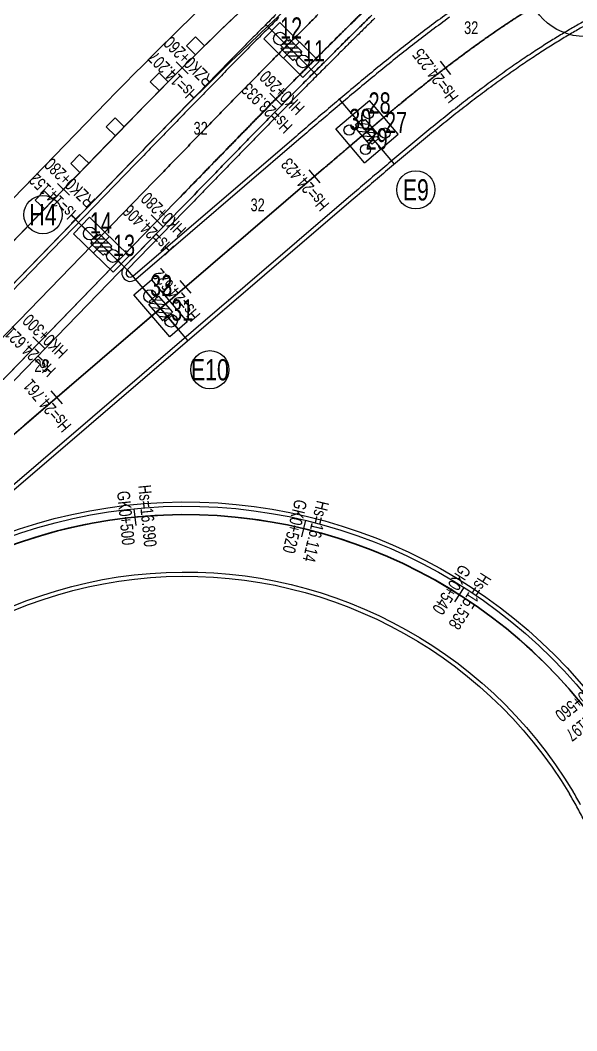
# Model space of a CAD drawing. Extents: x 0 to 558779, y 0 to 2762081.
# Drawn here: x 519785.6 to 519851.2, y 2757741.4 to 2757860.4 of the extents above; entities that cross this region are included whole.
import ezdxf
from ezdxf.enums import TextEntityAlignment as Align

# ---------------------------------------------------------------- set-up
doc = ezdxf.new("R2010")
doc.units = 0
doc.header["$LTSCALE"] = 20
doc.linetypes.add('CENTER', pattern=[2, 1.25, -0.25, 0.25, -0.25])
for name, color, linetype in [('B-标线', 8, 'Continuous'), ('DL-中心线', 10, 'Continuous'), ('DL-人行道边线', 1, 'Continuous'), ('DL-树池', 110, 'Continuous'), ('DL-非机动车道边线', 6, 'Continuous'), ('L-洛秀互通匝道边线', 140, 'Continuous'), ('L-脊线', 222, 'Continuous'), ('L-辅路绿化带', 3, 'Continuous'), ('QL-分孔线', 4, 'Continuous'), ('QL-墩号', 6, 'Continuous'), ('QL-桥墩', 191, 'Continuous'), ('QL-桥跨数值', 6, 'Continuous'), ('XW_E', 7, 'Continuous'), ('XW_G', 7, 'Continuous'), ('XW_H', 7, 'Continuous'), ('XW_RZ-海江左慢行', 7, 'Continuous'), ('XW_辅助2', 7, 'Continuous'), ('桩号-G', 7, 'Continuous'), ('桩号-H', 7, 'Continuous'), ('桩号-RZ-海江左慢行', 7, 'Continuous'), ('设计高-E', 7, 'Continuous'), ('设计高-G', 7, 'Continuous'), ('设计高-H', 7, 'Continuous'), ('设计高-RZ-海江左慢行', 7, 'Continuous'), ('设计高-地面高-E', 7, 'Continuous'), ('设计高-地面高-G', 7, 'Continuous'), ('设计高-地面高-H', 7, 'Continuous'), ('设计高-地面高-RZ-海江左慢行', 7, 'Continuous')]:
    doc.layers.add(name, color=color, linetype=linetype)
doc.layers.add('偏心', color=4, linetype='Continuous', plot=False)
doc.layers.add('坐标标注', color=6, linetype='Continuous', plot=False)
doc.styles.get("Standard").update_dxf_attribs({"font": 'fsdb_e.shx', "width": 0.7, "bigfont": 'hzdx.shx'})
pattern_1 = [(0, (0, 2e-10), (0, 6.985), [5.08, -1.905]), (90, (0, 2e-10), (-6.985, 4e-16), [5.08, -1.905])]
pattern_2 = [(0, (0, 0), (0, 6.985), [5.08, -1.905]), (90, (0, 0), (-6.985, 4e-16), [5.08, -1.905])]

# ---------------------------------------------------------------- blocks, each defined once
blk = doc.blocks.new('shuchi01')
at = {"layer": 'DL-树池', "color": 3}
blk.add_lwpolyline([(-0.75, 1.5), (0.75, 1.5), (0.75, 0), (-0.75, 0)], close=True, dxfattribs=at)
blk = doc.blocks.new('shuchi02')
at = {"layer": 'DL-树池', "color": 3}
blk.add_lwpolyline([(-0.75, 0), (0.75, 0), (0.75, -1.5), (-0.75, -1.5)], close=True, dxfattribs=at)
blk = doc.blocks.new('(10-1)10m花瓶墩单排桩2根1.5')
h = blk.add_hatch()
h.set_pattern_fill('ANGLE', color=256)
h.set_pattern_definition(pattern_1)
h.paths.add_polyline_path([(-1.5, -0.5), (-1.5, 0.5), (-1.25, 0.5), (-1.25, 0.75), (1.25, 0.75), (1.25, 0.5), (1.5, 0.5), (1.5, -0.5), (1.25, -0.5), (1.25, -0.75), (-1.25, -0.75), (-1.25, -0.5)])
h = blk.add_hatch()
h.set_pattern_fill('ANGLE', color=256)
h.set_pattern_definition(pattern_1)
h.paths.add_polyline_path([(-1.5, -0.5), (-1.5, 0.5), (-1.25, 0.5), (-1.25, 0.75), (1.25, 0.75), (1.25, 0.5), (1.5, 0.5), (1.5, -0.5), (1.25, -0.5), (1.25, -0.75), (-1.25, -0.75), (-1.25, -0.5)])
h = blk.add_hatch()
h.set_pattern_fill('ANSI31', color=3, scale=0.15)
h.paths.add_polyline_path([(-1.5, -0.5), (-1.5, 0.5), (-1.25, 0.5), (-1.25, 0.75), (1.25, 0.75), (1.25, 0.5), (1.5, 0.5), (1.5, -0.5), (1.25, -0.5), (1.25, -0.75), (-1.25, -0.75), (-1.25, -0.5)])
at = {"layer": 'QL-桥墩', "color": 1}
for p, q in [((-3.25, -1.35), (-3.25, 1.35)), ((-3.25, 1.35), (3.25, 1.35)), ((3.25, 1.35), (3.25, -1.35)), ((3.25, -1.35), (-3.25, -1.35))]:
    blk.add_line(p, q, dxfattribs=at)
at = {"layer": 'QL-桥墩', "color": 3, "linetype": 'CENTER'}
for p, q in [((0, -1.35), (0, 1.35)), ((3.25, 0), (-3.25, 0))]:
    blk.add_line(p, q, dxfattribs=at)
at = {"layer": 'QL-桥墩', "color": 1}
blk.add_lwpolyline([(-1.5, -0.5), (-1.5, 0.5), (-1.25, 0.5), (-1.25, 0.75), (1.25, 0.75), (1.25, 0.5), (1.5, 0.5), (1.5, -0.5), (1.25, -0.5), (1.25, -0.75), (-1.25, -0.75), (-1.25, -0.5)], close=True, dxfattribs=at)
at = {"layer": 'QL-桥墩', "color": 3}
for centre in [(-1.9, 0), (1.9, 0)]:
    blk.add_circle(centre, 0.75, dxfattribs=at)
blk = doc.blocks.new('(10-2)10m花瓶墩双排桩4根1.2')
h = blk.add_hatch()
h.set_pattern_fill('ANGLE', color=256)
h.set_pattern_definition(pattern_2)
h.paths.add_polyline_path([(-1.5, -0.5), (-1.5, 0.5), (-1.25, 0.5), (-1.25, 0.75), (1.25, 0.75), (1.25, 0.5), (1.5, 0.5), (1.5, -0.5), (1.25, -0.5), (1.25, -0.75), (-1.25, -0.75), (-1.25, -0.5)])
h = blk.add_hatch()
h.set_pattern_fill('ANGLE', color=256)
h.set_pattern_definition(pattern_2)
h.paths.add_polyline_path([(-1.5, -0.5), (-1.5, 0.5), (-1.25, 0.5), (-1.25, 0.75), (1.25, 0.75), (1.25, 0.5), (1.5, 0.5), (1.5, -0.5), (1.25, -0.5), (1.25, -0.75), (-1.25, -0.75), (-1.25, -0.5)])
h = blk.add_hatch()
h.set_pattern_fill('ANSI31', color=3, scale=0.15)
h.paths.add_polyline_path([(-1.5, -0.5), (-1.5, 0.5), (-1.25, 0.5), (-1.25, 0.75), (1.25, 0.75), (1.25, 0.5), (1.5, 0.5), (1.5, -0.5), (1.25, -0.5), (1.25, -0.75), (-1.25, -0.75), (-1.25, -0.5)])
at = {"layer": 'QL-桥墩', "color": 1}
for p, q in [((-2.6, 2.6), (2.6, 2.6)), ((-2.6, 2.6), (-2.6, -2.6)), ((2.6, 2.6), (2.6, -2.6)), ((-2.6, -2.6), (2.6, -2.6))]:
    blk.add_line(p, q, dxfattribs=at)
at = {"layer": 'QL-桥墩', "color": 3, "linetype": 'CENTER'}
for p, q in [((0, 2.6), (0, -2.6)), ((-2.6, 0), (2.6, 0))]:
    blk.add_line(p, q, dxfattribs=at)
at = {"layer": 'QL-桥墩', "color": 1, "ltscale": 0.1}
blk.add_lwpolyline([(-1.5, -0.5), (-1.5, 0.5), (-1.25, 0.5), (-1.25, 0.75), (1.25, 0.75), (1.25, 0.5), (1.5, 0.5), (1.5, -0.5), (1.25, -0.5), (1.25, -0.75), (-1.25, -0.75), (-1.25, -0.5)], close=True, dxfattribs=at)
at = {"layer": 'QL-桥墩', "color": 3, "ltscale": 0.1}
for centre in [(-1.5, 1.5), (1.5, 1.5), (-1.5, -1.5), (1.5, -1.5)]:
    blk.add_circle(centre, 0.6, dxfattribs=at)
blk = doc.blocks.new('(9-1)8.5m花瓶墩单排桩2根1.5')
h = blk.add_hatch()
h.set_pattern_fill('ANGLE', color=256)
h.set_pattern_definition(pattern_1)
h.paths.add_polyline_path([(-1.25, -0.5), (-1.25, 0.5), (-1, 0.5), (-1, 0.75), (1, 0.75), (1, 0.5), (1.25, 0.5), (1.25, -0.5), (1, -0.5), (1, -0.75), (-1, -0.75), (-1, -0.5)])
h = blk.add_hatch()
h.set_pattern_fill('ANGLE', color=256)
h.set_pattern_definition(pattern_1)
h.paths.add_polyline_path([(-1.25, -0.5), (-1.25, 0.5), (-1, 0.5), (-1, 0.75), (1, 0.75), (1, 0.5), (1.25, 0.5), (1.25, -0.5), (1, -0.5), (1, -0.75), (-1, -0.75), (-1, -0.5)])
h = blk.add_hatch()
h.set_pattern_fill('ANSI31', color=3, scale=0.15)
h.paths.add_polyline_path([(-1.25, -0.5), (-1.25, 0.5), (-1, 0.5), (-1, 0.75), (1, 0.75), (1, 0.5), (1.25, 0.5), (1.25, -0.5), (1, -0.5), (1, -0.75), (-1, -0.75), (-1, -0.5)])
at = {"layer": 'QL-桥墩', "color": 1}
for p, q in [((-3.25, -1.35), (-3.25, 1.35)), ((-3.25, 1.35), (3.25, 1.35)), ((3.25, 1.35), (3.25, -1.35)), ((3.25, -1.35), (-3.25, -1.35))]:
    blk.add_line(p, q, dxfattribs=at)
at = {"layer": 'QL-桥墩', "color": 3, "linetype": 'CENTER'}
for p, q in [((0, -1.35), (0, 1.35)), ((3.25, 0), (-3.25, 0))]:
    blk.add_line(p, q, dxfattribs=at)
at = {"layer": 'QL-桥墩', "color": 1, "ltscale": 0.1}
blk.add_lwpolyline([(-1.25, -0.5), (-1.25, 0.5), (-1, 0.5), (-1, 0.75), (1, 0.75), (1, 0.5), (1.25, 0.5), (1.25, -0.5), (1, -0.5), (1, -0.75), (-1, -0.75), (-1, -0.5)], close=True, dxfattribs=at)
at = {"layer": 'QL-桥墩', "color": 3}
for centre in [(-1.9, 0), (1.9, 0)]:
    blk.add_circle(centre, 0.75, dxfattribs=at)

msp = doc.modelspace()

# ---------------------------------------------------------------- linework, layer by layer
at = {"layer": 'B-标线', "lineweight": 35, "flags": 128}
for points in [[(519820.677, 2757861.024, 0.0005556), (519819.489, 2757859.843, 0.0005556), (519818.221, 2757858.578, 0.0005556), (519816.856, 2757857.208, 0.0005556), (519815.363, 2757855.705, 0.0005247), (519813.796, 2757854.119, 0.000463), (519812.232, 2757852.531, 0.0004012), (519810.672, 2757850.941, 0.0003395), (519809.115, 2757849.349, 0.0002778), (519807.56, 2757847.756, 0.000216), (519806.007, 2757846.162, 0.0001543), (519804.456, 2757844.567, 0.0000926), (519802.907, 2757842.972, 0.0000309), (519801.359, 2757841.378), (519776.862, 2757816.149, -0.0001929)], [(519825.321, 2757860.691, 0.0005556), (519824.259, 2757859.645, 0.0005556), (519823.141, 2757858.539, 0.0005556), (519821.959, 2757857.363, 0.0005556), (519820.697, 2757856.104, 0.0005556), (519819.337, 2757854.74, 0.0005556), (519817.85, 2757853.242, 0.0005247), (519816.288, 2757851.661, 0.000463), (519814.728, 2757850.078, 0.0004012), (519813.172, 2757848.492, 0.0003395), (519811.618, 2757846.903, 0.0002778), (519810.066, 2757845.313, 0.000216), (519808.516, 2757843.721, 0.0001543), (519806.966, 2757842.128, 0.0000926), (519805.418, 2757840.534, 0.0000309), (519803.87, 2757838.94), (519779.373, 2757813.711, -0.0001929)], [(519827.036, 2757860.972, 0.0005556), (519826.022, 2757859.978, 0.0005556), (519824.961, 2757858.933, 0.0005556), (519823.846, 2757857.829, 0.0005556), (519822.664, 2757856.655, 0.0005556), (519821.404, 2757855.397, 0.0005556), (519820.046, 2757854.034, 0.0005556), (519818.56, 2757852.538, 0.0005247), (519816.999, 2757850.959, 0.000463), (519815.442, 2757849.377, 0.0004012), (519813.886, 2757847.792, 0.0003395), (519812.333, 2757846.204, 0.0002778), (519810.782, 2757844.615, 0.000216), (519809.232, 2757843.023, 0.0001543), (519807.683, 2757841.431, 0.0000926), (519806.135, 2757839.837, 0.0000309), (519804.587, 2757838.243), (519780.091, 2757813.014, -0.0001929)], [(519760.111, 2757702.435, -1.0962453), (519856.517, 2757773.04, -0.0120033)]]:
    msp.add_lwpolyline(points, format="xyb", dxfattribs=at)
at = {"layer": 'DL-中心线', "linetype": 'CENTER', "lineweight": 35, "ltscale": 5, "flags": 128}
for points in [[(519972.856, 2758047.225), (519967.618, 2758032.372, -0.1331082), (519905.246, 2757941.929), (519834.024, 2757881.645, 0.024432), (519798.335, 2757848.312), (519745.375, 2757793.77, 0.1531871), (519723.827, 2757750.995, -0.0264889), (519719.296, 2757730.309), (519694.524, 2757640.305, -0.1563706), (519677.824, 2757614.75, 0.2358019), (519655.675, 2757565.927), (519656.284, 2757549.573, 0.1125263), (519662.027, 2757528.103, -0.1102366), (519681.372, 2757457.065, -0.1911274), (519652.574, 2757373.373, -0.0218671), (519613.482, 2757331.648, 0.0327793), (519560.053, 2757272.069, -0.037184), (519540.027, 2757250.129), (519529.545, 2757240.233, 0.0025362), (519524.323, 2757235.253)], [(519983.23, 2758043.567, -0.0000614), (519982.583, 2758041.733, -0.0001841), (519981.936, 2758039.9, -0.0003069), (519981.286, 2758038.067, -0.0004296), (519980.634, 2758036.235, -0.0005524), (519979.978, 2758034.405, -0.0006752), (519979.317, 2758032.576, -0.0007979), (519978.652, 2758030.749, -0.0009207), (519977.98, 2758028.924, -0.0010434), (519977.301, 2758027.102, -0.0011048), (519976.648, 2758025.374, -0.0011048), (519976.045, 2758023.8, -0.0011048), (519975.481, 2758022.346, -0.0011048), (519974.948, 2758020.988, -0.0011048), (519974.439, 2758019.71, -0.0011048), (519973.951, 2758018.5, -0.0011048), (519973.481, 2758017.348, -0.0011048), (519973.026, 2758016.247, -0.0011048), (519972.584, 2758015.192, -0.0011048), (519972.154, 2758014.177, -0.0011048), (519971.734, 2758013.198, -0.0011048), (519971.323, 2758012.252, -0.0011048), (519970.92, 2758011.336, -0.0005524), (519970.722, 2758010.889, -0.1065559), (519916.03, 2757936.021, -0.0005524), (519915.664, 2757935.696, -0.0011048), (519914.913, 2757935.034, -0.0011048), (519914.137, 2757934.355, -0.0011048), (519913.332, 2757933.657, -0.0011048), (519912.496, 2757932.939, -0.0011048), (519911.625, 2757932.197, -0.0011048), (519910.715, 2757931.429, -0.0011048), (519909.761, 2757930.63, -0.0011048), (519908.756, 2757929.798, -0.0011048), (519907.694, 2757928.925, -0.0011048), (519906.562, 2757928.003, -0.0011048), (519905.348, 2757927.024, -0.0011048), (519904.032, 2757925.971, -0.0011048), (519902.584, 2757924.824, -0.0010434), (519901.055, 2757923.623, -0.0009207), (519899.521, 2757922.428, -0.0007979), (519897.983, 2757921.238, -0.0006752), (519896.442, 2757920.053, -0.0005524), (519894.897, 2757918.872, -0.0004296), (519893.351, 2757917.693, -0.0003069), (519891.802, 2757916.517, -0.0001841), (519890.252, 2757915.343, -0.0000614), (519888.702, 2757914.169, 0.000027), (519887.152, 2757912.995, 0.000081), (519885.602, 2757911.821, 0.000135), (519884.053, 2757910.646, 0.000189), (519882.504, 2757909.47, 0.0002431), (519880.956, 2757908.293, 0.0002971), (519879.41, 2757907.115, 0.0003511), (519877.865, 2757905.934, 0.0004051), (519876.322, 2757904.751, 0.0004591), (519874.781, 2757903.565, 0.0004861), (519873.319, 2757902.436, 0.0004861), (519871.987, 2757901.403, 0.0004861), (519870.757, 2757900.445, 0.0004861), (519869.607, 2757899.546, 0.0004861), (519868.525, 2757898.697, 0.0004861), (519867.5, 2757897.889, 0.0004861), (519866.525, 2757897.117, 0.0004861), (519865.592, 2757896.376, 0.0004861), (519864.698, 2757895.663, 0.0004861), (519863.837, 2757894.973, 0.0004861), (519863.007, 2757894.306, 0.0004861), (519862.205, 2757893.658, 0.0004861), (519861.427, 2757893.028, 0.0002431), (519861.047, 2757892.719, 0.0192773), (519832.113, 2757867.261, 0.0002778), (519831.707, 2757866.875, 0.0005556), (519830.88, 2757866.086, 0.0005556), (519830.03, 2757865.27, 0.0005556), (519829.153, 2757864.425, 0.0005556), (519828.248, 2757863.549, 0.0005556), (519827.31, 2757862.637, 0.0005556), (519826.336, 2757861.686, 0.0005556), (519825.321, 2757860.691, 0.0005556), (519824.259, 2757859.645, 0.0005556), (519823.141, 2757858.539, 0.0005556), (519821.959, 2757857.363, 0.0005556), (519820.697, 2757856.104, 0.0005556), (519819.337, 2757854.74, 0.0005556), (519817.85, 2757853.242, 0.0005247), (519816.288, 2757851.661, 0.000463), (519814.728, 2757850.078, 0.0004012), (519813.172, 2757848.492, 0.0003395), (519811.618, 2757846.903, 0.0002778), (519810.066, 2757845.313, 0.000216), (519808.516, 2757843.721, 0.0001543), (519806.966, 2757842.128, 0.0000926), (519805.418, 2757840.534, 0.0000309), (519803.87, 2757838.94), (519779.374, 2757813.711, -0.0001929), (519773.954, 2757808.133, -0.0005787), (519768.526, 2757802.562, -0.0009645), (519763.08, 2757797.009, -0.0013503), (519757.609, 2757791.48, -0.0017361), (519752.104, 2757785.986, -0.0021219), (519746.557, 2757780.534, -0.0025077), (519740.96, 2757775.134, -0.0028935), (519735.304, 2757769.795, -0.0032793), (519729.583, 2757764.526, -0.0034722), (519724.082, 2757759.594, -0.0034722), (519719, 2757755.165, -0.0034722), (519714.239, 2757751.131, -0.0034722), (519709.735, 2757747.42, -0.0034722), (519705.44, 2757743.981, -0.0034722), (519701.321, 2757740.776, -0.0034722), (519697.352, 2757737.775, -0.0034722), (519693.513, 2757734.955, -0.0034722), (519689.786, 2757732.297, -0.0034722), (519686.161, 2757729.786, -0.0034722), (519682.625, 2757727.409, -0.0034722), (519679.17, 2757725.155, -0.0034722), (519675.787, 2757723.016, -0.0017361), (519674.122, 2757721.986, -0.1059643), (519563.438, 2757682.96, -0.0009921), (519562.328, 2757682.82, -0.0019841), (519560.058, 2757682.546, -0.0019841), (519557.715, 2757682.283, -0.0019841), (519555.294, 2757682.03, -0.0019841), (519552.785, 2757681.789, -0.0019841), (519550.18, 2757681.558, -0.0019841), (519547.466, 2757681.34, -0.0019841), (519544.63, 2757681.135, -0.0019841), (519541.654, 2757680.943, -0.0019841), (519538.515, 2757680.766, -0.0019841), (519535.184, 2757680.605, -0.0019841), (519531.621, 2757680.46, -0.0019841), (519527.771, 2757680.335, -0.0019841), (519523.551, 2757680.231, -0.0018739), (519519.107, 2757680.156, -0.0016534), (519514.663, 2757680.113, -0.001433), (519510.218, 2757680.096, -0.0012125), (519505.774, 2757680.104, -0.0009921), (519501.329, 2757680.131, -0.0007716), (519496.885, 2757680.173, -0.0005511), (519492.441, 2757680.227, -0.0003307), (519487.997, 2757680.29, -0.0001102), (519483.553, 2757680.356), (519395.692, 2757681.675)], [(519736.397, 2757361.61, 0.0061166), (519747.082, 2757374.993, 0.0586686), (519871.219, 2757580.064, 0.0262277), (519898.077, 2757648.36, -0.0209051), (519927.838, 2757726.466, -0.0001215), (519928.031, 2757726.916, -0.0002431), (519928.427, 2757727.834, -0.0002431), (519928.836, 2757728.781, -0.0002431), (519929.259, 2757729.759, -0.0002431), (519929.699, 2757730.77, -0.0002431), (519930.155, 2757731.819, -0.0002431), (519930.632, 2757732.91, -0.0002431), (519931.131, 2757734.05, -0.0002431), (519931.655, 2757735.245, -0.0002431), (519932.209, 2757736.504, -0.0002431), (519932.799, 2757737.839, -0.0002431), (519933.43, 2757739.265, -0.0002431), (519934.113, 2757740.806, -0.0002431), (519934.864, 2757742.493, -0.0002296), (519935.656, 2757744.269, -0.0002025), (519936.449, 2757746.044, -0.0001755), (519937.244, 2757747.819, -0.0001485), (519938.04, 2757749.593, -0.0001215), (519938.837, 2757751.367, -0.0000945), (519939.634, 2757753.14, -0.0000675), (519940.432, 2757754.913, -0.0000405), (519941.231, 2757756.686, -0.0000135), (519942.03, 2757758.459, 0.0001929), (519942.828, 2757760.232, 0.0005787), (519943.624, 2757762.006, 0.0009645), (519944.414, 2757763.783, 0.0013503), (519945.196, 2757765.563, 0.0017361), (519945.967, 2757767.348, 0.0021219), (519946.724, 2757769.139, 0.0025077), (519947.464, 2757770.937, 0.0028935), (519948.185, 2757772.743, 0.0032793), (519948.884, 2757774.557, 0.0034722), (519949.524, 2757776.29, 0.0034722), (519950.087, 2757777.879, 0.0034722), (519950.586, 2757779.356, 0.0034722), (519951.035, 2757780.745, 0.0034722), (519951.439, 2757782.06, 0.0034722), (519951.805, 2757783.312, 0.0034722), (519952.138, 2757784.511, 0.0034722), (519952.44, 2757785.663, 0.0034722), (519952.715, 2757786.773, 0.0034722), (519952.966, 2757787.847, 0.0034722), (519953.193, 2757788.888, 0.0034722), (519953.399, 2757789.898, 0.0034722), (519953.585, 2757790.881, 0.0017361), (519953.671, 2757791.363, 0.5897382), (519858.288, 2757868.254, 0.0022321), (519857.706, 2757868.014, 0.0044643), (519856.524, 2757867.507, 0.0044643), (519855.315, 2757866.963, 0.0044643), (519854.076, 2757866.379, 0.0044643), (519852.805, 2757865.751, 0.0044643), (519851.498, 2757865.076, 0.0044643), (519850.15, 2757864.349, 0.0044643), (519848.756, 2757863.566, 0.0044643), (519847.309, 2757862.717, 0.0044643), (519845.799, 2757861.796, 0.0044643), (519844.216, 2757860.79, 0.0044643), (519842.542, 2757859.685, 0.0044643), (519840.756, 2757858.458, 0.0044643), (519838.823, 2757857.079, 0.0042163), (519836.813, 2757855.593, 0.0037203), (519834.827, 2757854.074, 0.0032242), (519832.862, 2757852.528, 0.0027282), (519830.916, 2757850.959, 0.0022321), (519828.985, 2757849.371, 0.0017361), (519827.067, 2757847.767, 0.0012401), (519825.159, 2757846.152, 0.000744), (519823.257, 2757844.53, 0.000248), (519821.358, 2757842.903), (519718.448, 2757754.691)], [(520121.076, 2757664.906), (520041.62, 2757667.866, -0.0073175), (519980.136, 2757671.059, 0.0132329), (519906.289, 2757674.018), (519853.019, 2757674.741, -0.000643), (519847.464, 2757674.821, -0.001929), (519841.909, 2757674.93, -0.003215), (519836.356, 2757675.096, -0.0045011), (519830.806, 2757675.348, -0.0057871), (519825.263, 2757675.713, -0.0070732), (519819.731, 2757676.221, -0.0083592), (519814.217, 2757676.9, -0.0096454), (519808.731, 2757677.777, -0.0109315), (519803.287, 2757678.878, -0.0115746), (519798.167, 2757680.157, -0.0115746), (519793.555, 2757681.538, -0.0115746), (519789.349, 2757683.013, -0.0115746), (519785.484, 2757684.574, -0.0115746), (519781.912, 2757686.212, -0.0115746), (519778.6, 2757687.921, -0.0115746), (519775.52, 2757689.696, -0.0115746), (519772.654, 2757691.529, -0.0115746), (519769.984, 2757693.416, -0.0115746), (519767.499, 2757695.351, -0.0115746), (519765.187, 2757697.329, -0.0115746), (519763.04, 2757699.347, -0.0115746), (519761.049, 2757701.398, -0.0057871), (519760.111, 2757702.435, -1.0962453), (519856.517, 2757773.04, -0.0120033), (519857.958, 2757770.5, -0.0122891), (519859.346, 2757767.753, -0.0122891), (519860.636, 2757764.852, -0.0122891), (519861.821, 2757761.791, -0.0122891), (519862.891, 2757758.563, -0.0122891), (519863.837, 2757755.159, -0.0122891), (519864.647, 2757751.567, -0.0122891), (519865.309, 2757747.771, -0.0122891), (519865.807, 2757743.753, -0.0122891), (519866.125, 2757739.487, -0.0122891), (519866.239, 2757734.936, -0.0122891), (519866.122, 2757730.052, -0.0122891), (519865.733, 2757724.76, -0.0116857), (519865.061, 2757719.246, -0.010479), (519864.145, 2757713.767, -0.0092722), (519863.014, 2757708.328, -0.0080655), (519861.695, 2757702.932, -0.0068588), (519860.215, 2757697.577, -0.0056521), (519858.601, 2757692.261, -0.0044455), (519856.881, 2757686.978, -0.0032388), (519855.08, 2757681.723, -0.0020322), (519853.223, 2757676.487)]]:
    msp.add_lwpolyline(points, format="xyb", dxfattribs=at)
at = {"layer": 'DL-人行道边线', "flags": 128}
for points in [[(519905.901, 2757947.116, -0.0046624), (519902.985, 2757944.6), (519831.763, 2757884.316, 0.024432), (519795.824, 2757850.75, 0.024432)], [(519795.824, 2757850.75), (519742.864, 2757796.208, 0.1531871), (519720.373, 2757751.562, -0.0264889), (519715.921, 2757731.238), (519706.734, 2757697.858)]]:
    msp.add_lwpolyline(points, format="xyb", dxfattribs=at)
at = {"layer": 'DL-非机动车道边线', "flags": 128}
for points in [[(519908.212, 2757944.487, -0.0046624), (519905.246, 2757941.929), (519834.024, 2757881.645, 0.024432), (519798.335, 2757848.312)], [(519798.334, 2757848.311), (519745.375, 2757793.77, 0.1531871), (519723.827, 2757750.995, -0.0264889), (519719.296, 2757730.309), (519710.039, 2757696.677)]]:
    msp.add_lwpolyline(points, format="xyb", dxfattribs=at)
at = {"layer": 'L-洛秀互通匝道边线', "flags": 128}
for points in [[(519815.746, 2757861.052, 0.0005556), (519814.375, 2757859.677, 0.0005556), (519812.877, 2757858.168, 0.0005247), (519811.304, 2757856.577, 0.000463), (519809.736, 2757854.984, 0.0004012), (519808.172, 2757853.39, 0.0003395), (519806.611, 2757851.795, 0.0002778), (519805.054, 2757850.199, 0.000216), (519803.499, 2757848.603, 0.0001543), (519801.947, 2757847.006, 0.0000926), (519800.396, 2757845.411, 0.0000309), (519798.848, 2757843.816), (519774.351, 2757818.588)], [(519852.321, 2757860.408, 0.0044641), (519850.997, 2757859.663, 0.0044643), (519849.619, 2757858.855, 0.0044642), (519848.178, 2757857.976, 0.0044642), (519846.662, 2757857.013, 0.0044642), (519845.056, 2757855.952, 0.0044641), (519843.336, 2757854.771, 0.0044642), (519841.468, 2757853.439, 0.0042162), (519839.519, 2757851.998, 0.0037203), (519837.586, 2757850.52, 0.0032242), (519835.667, 2757849.01, 0.0027282), (519833.759, 2757847.472, 0.0022321), (519831.86, 2757845.909, 0.0017361), (519829.966, 2757844.325, 0.0012401), (519828.075, 2757842.724, 0.000744), (519826.183, 2757841.111, 0.0002481), (519824.287, 2757839.487), (519721.376, 2757751.275)], [(519853.831, 2757860.654, 0.0044642), (519852.562, 2757859.97, 0.0044642), (519851.246, 2757859.229, 0.0044642), (519849.876, 2757858.426, 0.0044642), (519848.442, 2757857.552, 0.0044641), (519846.934, 2757856.594, 0.0044642), (519845.335, 2757855.537, 0.0044641), (519843.623, 2757854.362, 0.0044641), (519841.762, 2757853.035, 0.0042162), (519839.82, 2757851.598, 0.0037203), (519837.893, 2757850.125, 0.0032242), (519835.979, 2757848.619, 0.0027282), (519834.075, 2757847.084, 0.0022321), (519832.179, 2757845.524, 0.0017361), (519830.288, 2757843.943, 0.0012401), (519828.399, 2757842.344, 0.000744), (519826.508, 2757840.731, 0.0002481), (519824.613, 2757839.107), (519721.702, 2757750.895)], [(519816.099, 2757860.699, 0.0005556), (519814.729, 2757859.324, 0.0005556), (519813.232, 2757857.816, 0.0005247), (519811.66, 2757856.226, 0.000463), (519810.092, 2757854.634, 0.0004012), (519808.529, 2757853.04, 0.0003395), (519806.969, 2757851.445, 0.0002778), (519805.412, 2757849.85, 0.000216), (519803.857, 2757848.254, 0.0001543), (519802.305, 2757846.658, 0.0000926), (519800.755, 2757845.062, 0.0000309), (519799.206, 2757843.468), (519774.71, 2757818.239)], [(519827.036, 2757860.972, 0.0005556), (519826.022, 2757859.978, 0.0005556), (519824.961, 2757858.933, 0.0005556), (519823.846, 2757857.829, 0.0005556), (519822.664, 2757856.655, 0.0005556), (519821.404, 2757855.397, 0.0005556), (519820.046, 2757854.034, 0.0005556), (519818.56, 2757852.538, 0.0005247), (519816.999, 2757850.959, 0.000463), (519815.442, 2757849.377, 0.0004012), (519813.886, 2757847.792, 0.0003395), (519812.333, 2757846.204, 0.0002778), (519810.782, 2757844.615, 0.000216), (519809.232, 2757843.023, 0.0001543), (519807.683, 2757841.431, 0.0000926), (519806.135, 2757839.837, 0.0000309), (519804.587, 2757838.243), (519797.871, 2757831.326)], [(519827.385, 2757860.614, 0.0005556), (519826.373, 2757859.621, 0.0005556), (519825.313, 2757858.577, 0.0005556), (519824.198, 2757857.474, 0.0005556), (519823.017, 2757856.301, 0.0005556), (519821.758, 2757855.043, 0.0005556), (519820.4, 2757853.682, 0.0005556), (519818.915, 2757852.186, 0.0005247), (519817.355, 2757850.608, 0.000463), (519815.798, 2757849.026, 0.0004012), (519814.244, 2757847.442, 0.0003395), (519812.691, 2757845.855, 0.0002778), (519811.14, 2757844.266, 0.000216), (519809.591, 2757842.675, 0.0001543), (519808.042, 2757841.082, 0.0000926), (519806.494, 2757839.489, 0.0000309), (519804.946, 2757837.895), (519798.23, 2757830.978)], [(519835.883, 2757861.124, 0.0042164), (519833.805, 2757859.587, 0.0037203), (519831.76, 2757858.024, 0.0032242), (519829.745, 2757856.438, 0.0027282), (519827.756, 2757854.835, 0.0022321), (519825.791, 2757853.218, 0.0017361), (519823.847, 2757851.592, 0.0012401), (519821.919, 2757849.961, 0.000744), (519820.006, 2757848.329, 0.000248), (519818.104, 2757846.699), (519798.914, 2757830.25)], [(519836.177, 2757860.72, 0.0042164), (519834.106, 2757859.188, 0.0037203), (519832.067, 2757857.629, 0.0032242), (519830.057, 2757856.047, 0.0027282), (519828.072, 2757854.447, 0.0022321), (519826.111, 2757852.833, 0.0017361), (519824.169, 2757851.209, 0.0012401), (519822.243, 2757849.58, 0.000744), (519820.331, 2757847.949, 0.000248), (519818.43, 2757846.32), (519799.24, 2757829.871)], [(519758.987, 2757701.442, -1.0962453), (519857.803, 2757773.811, -0.0120033), (519859.28, 2757771.209, -0.0122891), (519860.701, 2757768.396, -0.0122891), (519862.021, 2757765.427, -0.0122891), (519863.232, 2757762.298, -0.0122891), (519864.326, 2757759, -0.0122891), (519865.291, 2757755.525, -0.0122891), (519866.118, 2757751.861, -0.0122891), (519866.792, 2757747.993, -0.0122891), (519867.3, 2757743.901, -0.0122891), (519867.623, 2757739.561, -0.0122891), (519867.739, 2757734.937, -0.0122891), (519867.62, 2757729.979, -0.0090349), (519867.356, 2757726.032)], [(519759.362, 2757701.773, -1.0962453), (519857.374, 2757773.554, -0.0120033), (519858.84, 2757770.973, -0.0122891), (519860.249, 2757768.181, -0.0122891), (519861.559, 2757765.236, -0.0122891), (519862.762, 2757762.129, -0.0122891), (519863.848, 2757758.855, -0.0122891), (519864.806, 2757755.403, -0.0122891), (519865.627, 2757751.763, -0.0122891), (519866.298, 2757747.919, -0.0122891), (519866.803, 2757743.852, -0.0122891), (519867.124, 2757739.537, -0.0122891), (519867.239, 2757734.937, -0.0122891), (519867.12, 2757730.003, -0.0122891), (519866.728, 2757724.662, -0.0116857), (519866.051, 2757719.102, -0.0040421), (519865.722, 2757716.968)], [(519765.168, 2757706.906), (519765.168, 2757706.906, -1.0962453), (519850.728, 2757769.567, -1.0962453)], [(519765.543, 2757707.237), (519765.543, 2757707.237, -1.0962453), (519850.3, 2757769.31)], [(519852.014, 2757766.23, 0.0080194), (519851.18, 2757767.786, 0.0081682), (519850.3, 2757769.309)], [(519851.617, 2757768.029, 0.0081682), (519850.729, 2757769.567, 0.0081682)]]:
    msp.add_lwpolyline(points, format="xyb", dxfattribs=at)
at = {"layer": 'L-洛秀互通匝道边线'}
for radius in [1, 0.5]:
    msp.add_arc((519798.589, 2757830.63), radius, 135.8436, 310.60213, dxfattribs=at)
at = {"layer": 'L-脊线'}
msp.add_lwpolyline([(519802.168, 2757826.454), (519782.889, 2757809.929)], dxfattribs=at)
at = {"layer": 'L-辅路绿化带', "flags": 128}
for points in [[(519910.523, 2757941.858, -0.0046624), (519907.508, 2757939.257), (519836.286, 2757878.973, 0.024432), (519800.846, 2757845.874, 0.024432)], [(519800.845, 2757845.873), (519747.886, 2757791.331, 0.1531871), (519727.28, 2757750.428, -0.0264889), (519722.67, 2757729.38), (519714.634, 2757700.183)]]:
    msp.add_lwpolyline(points, format="xyb", dxfattribs=at)
at = {"layer": 'QL-分孔线'}
for p, q in [((519820.58, 2757853.863), (519814.557, 2757859.86)), ((519829.695, 2757843.443), (519823.242, 2757851.081))]:
    msp.add_line(p, q, dxfattribs=at)
at = {"layer": 'QL-分孔线', "color": 1}
for p, q in [((519798.235, 2757830.983), (519792.137, 2757836.904)), ((519805.416, 2757822.652), (519798.256, 2757831.005))]:
    msp.add_line(p, q, dxfattribs=at)
at = {"layer": 'QL-墩号'}
for centre in [(519832.212, 2757840.404), (519788.31, 2757837.482), (519807.958, 2757819.229)]:
    msp.add_circle(centre, 2.25, dxfattribs=at)
at = {"layer": 'XW_E', "color": 4}
msp.add_line((519821.358, 2757842.903), (519718.448, 2757754.691), dxfattribs=at)
msp.add_line((519821.358, 2757842.903), (519718.448, 2757754.691), dxfattribs=at)
at = {"layer": 'XW_E', "color": 6, "flags": 128}
msp.add_lwpolyline([(519843.626, 2757860.405, 0.002475), (519842.691, 2757859.785, 0.002375), (519841.762, 2757859.155, 0.002275), (519840.839, 2757858.516, 0.002175), (519839.921, 2757857.869, 0.002075), (519839.009, 2757857.215, 0.001975), (519838.103, 2757856.553, 0.001875), (519837.201, 2757855.884, 0.001775), (519836.305, 2757855.209, 0.001675), (519835.413, 2757854.527, 0.001575), (519834.525, 2757853.84, 0.001475), (519833.642, 2757853.147, 0.001375), (519832.763, 2757852.449, 0.001275), (519831.887, 2757851.747, 0.001175), (519831.015, 2757851.04, 0.001075), (519830.146, 2757850.33, 0.000975), (519829.28, 2757849.615, 0.000875), (519828.417, 2757848.898, 0.000775), (519827.556, 2757848.178, 0.000675), (519826.697, 2757847.455, 0.000575), (519825.84, 2757846.73, 0.000475), (519824.984, 2757846.004, 0.000375), (519824.13, 2757845.275, 0.000275), (519823.277, 2757844.546, 0.000175), (519822.424, 2757843.816, 0.000075), (519821.572, 2757843.086), (519821.358, 2757842.903)], format="xyb", dxfattribs=at)
msp.add_lwpolyline([(519843.626, 2757860.405, 0.002475), (519842.691, 2757859.785, 0.002375), (519841.762, 2757859.155, 0.002275), (519840.839, 2757858.516, 0.002175), (519839.921, 2757857.869, 0.002075), (519839.009, 2757857.215, 0.001975), (519838.103, 2757856.553, 0.001875), (519837.201, 2757855.884, 0.001775), (519836.305, 2757855.209, 0.001675), (519835.413, 2757854.527, 0.001575), (519834.525, 2757853.84, 0.001475), (519833.642, 2757853.147, 0.001375), (519832.763, 2757852.449, 0.001275), (519831.887, 2757851.747, 0.001175), (519831.015, 2757851.04, 0.001075), (519830.146, 2757850.33, 0.000975), (519829.28, 2757849.615, 0.000875), (519828.417, 2757848.898, 0.000775), (519827.556, 2757848.178, 0.000675), (519826.697, 2757847.455, 0.000575), (519825.84, 2757846.73, 0.000475), (519824.984, 2757846.004, 0.000375), (519824.13, 2757845.275, 0.000275), (519823.277, 2757844.546, 0.000175), (519822.424, 2757843.816, 0.000075), (519821.572, 2757843.086), (519821.358, 2757842.903)], format="xyb", dxfattribs=at)
at = {"layer": 'XW_G', "color": 2}
msp.add_arc((519805.065, 2757742.173), 60, 30.96019, 221.47533, dxfattribs=at)
msp.add_arc((519805.065, 2757742.173), 60, 30.96019, 221.47533, dxfattribs=at)
at = {"layer": 'XW_H', "color": 4}
msp.add_line((519803.87, 2757838.94), (519779.374, 2757813.711), dxfattribs=at)
msp.add_line((519803.87, 2757838.94), (519779.374, 2757813.711), dxfattribs=at)
at = {"layer": 'XW_H', "color": 6, "flags": 128}
msp.add_lwpolyline([(519832.113, 2757867.261, 0.0002532), (519831.746, 2757866.912, 0.0010671), (519830.139, 2757865.375, 0.0012677), (519828.104, 2757863.41, 0.0011677), (519826.079, 2757861.435, 0.0010677), (519824.063, 2757859.451, 0.0009677), (519822.055, 2757857.459, 0.0008677), (519820.054, 2757855.46, 0.0007677), (519818.06, 2757853.454, 0.0006677), (519816.072, 2757851.443, 0.0005677), (519814.088, 2757849.426, 0.0004677), (519812.109, 2757847.406, 0.0003677), (519810.133, 2757845.382, 0.0002677), (519808.16, 2757843.355, 0.0001677), (519806.189, 2757841.327, 0.0000677), (519804.218, 2757839.298), (519803.87, 2757838.94)], format="xyb", dxfattribs=at)
msp.add_lwpolyline([(519832.113, 2757867.261, 0.0002532), (519831.746, 2757866.912, 0.0010671), (519830.139, 2757865.375, 0.0012677), (519828.104, 2757863.41, 0.0011677), (519826.079, 2757861.435, 0.0010677), (519824.063, 2757859.451, 0.0009677), (519822.055, 2757857.459, 0.0008677), (519820.054, 2757855.46, 0.0007677), (519818.06, 2757853.454, 0.0006677), (519816.072, 2757851.443, 0.0005677), (519814.088, 2757849.426, 0.0004677), (519812.109, 2757847.406, 0.0003677), (519810.133, 2757845.382, 0.0002677), (519808.16, 2757843.355, 0.0001677), (519806.189, 2757841.327, 0.0000677), (519804.218, 2757839.298), (519803.87, 2757838.94)], format="xyb", dxfattribs=at)
at = {"layer": 'XW_RZ-海江左慢行', "color": 4}
msp.add_line((519798.335, 2757848.312), (519745.375, 2757793.77), dxfattribs=at)
msp.add_line((519798.335, 2757848.312), (519745.375, 2757793.77), dxfattribs=at)
at = {"layer": 'XW_RZ-海江左慢行', "color": 2}
msp.add_arc((520157.055, 2757500.002), 500, 130.24532, 135.8436, dxfattribs=at)
msp.add_arc((520157.055, 2757500.002), 500, 130.24532, 135.8436, dxfattribs=at)
at = {"layer": 'XW_辅助2', "color": 2}
msp.add_arc((519805.065, 2757742.173), 60, 35.32798, 221.47533, dxfattribs=at)
at = {"layer": '偏心'}
msp.add_circle((519852.15, 2757865.416), 6.978, dxfattribs=at)
at = {"layer": '设计高-地面高-E'}
for p, q in [((519836.319, 2757853.962), (519835.103, 2757855.55)), ((519820.959, 2757841.243), (519819.657, 2757842.762)), ((519805.774, 2757828.227), (519804.472, 2757829.746)), ((519790.589, 2757815.211), (519789.287, 2757816.73))]:
    msp.add_line(p, q, dxfattribs=at)
at = {"layer": '设计高-地面高-G'}
for p, q in [((519799.025, 2757802.874), (519799.223, 2757800.883)), ((519819.219, 2757801.509), (519818.754, 2757799.563)), ((519837.854, 2757793.612), (519836.779, 2757791.925))]:
    msp.add_line(p, q, dxfattribs=at)
at = {"layer": '设计高-地面高-H'}
for p, q in [((519816.43, 2757850.382), (519815.006, 2757851.785)), ((519802.474, 2757836.067), (519801.039, 2757837.46)), ((519788.542, 2757821.718), (519787.107, 2757823.111))]:
    msp.add_line(p, q, dxfattribs=at)
at = {"layer": '设计高-地面高-RZ-海江左慢行'}
for p, q in [((519805.417, 2757854.053), (519804.008, 2757855.472)), ((519791.439, 2757839.775), (519790.004, 2757841.168))]:
    msp.add_line(p, q, dxfattribs=at)

# ---------------------------------------------------------------- block references
at = {"layer": 'DL-树池'}
for name, p, rotation in [('shuchi02', (519806.797, 2757856.82), 224.4685016557856), ('shuchi02', (519802.54, 2757852.591), 225.1560510098665), ('shuchi01', (519797.351, 2757847.299), 45.84360036427506), ('shuchi01', (519793.172, 2757842.994), 45.84360036427506), ('shuchi01', (519788.992, 2757838.69), 45.84360036427506)]:
    msp.add_blockref(name, p, dxfattribs=dict(at, rotation=rotation))
at = {"layer": 'QL-桥墩', "lineweight": 35}
for name, p, rotation in [('(9-1)8.5m花瓶墩单排桩2根1.5', (519817.568, 2757856.861), 135.1270274463442), ('(10-2)10m花瓶墩双排桩4根1.2', (519826.468, 2757847.262), 130.1918810279978), ('(9-1)8.5m花瓶墩单排桩2根1.5', (519795.186, 2757833.944), 135.8436003991434), ('(10-1)10m花瓶墩单排桩2根1.5', (519802.162, 2757826.449), 130.6021299160107)]:
    msp.add_blockref(name, p, dxfattribs=dict(at, rotation=rotation))

# ---------------------------------------------------------------- texts
at = {"layer": 'QL-墩号', "width": 0.75}
for s, p in [('E9', (519832.212, 2757840.404)), ('H4', (519788.31, 2757837.482)), ('E10', (519807.958, 2757819.229))]:
    msp.add_text(s, height=2.5, dxfattribs=at).set_placement(p, align=Align.MIDDLE_CENTER)
at = {"layer": 'QL-桥跨数值', "lineweight": 35, "width": 0.75}
for s, p in [('32', (519838.731, 2757858.291)), ('32', (519806.876, 2757846.454)), ('32', (519813.587, 2757837.434)), ('29', (519788.133, 2757818.519))]:
    msp.add_text(s, height=1.5, dxfattribs=at).set_placement(p, align=Align.BOTTOM_CENTER)
at = {"layer": '坐标标注', "width": 0.7}
for s, p in [('12', (519816.222, 2757858.202)), ('11', (519818.915, 2757855.521)), ('28', (519826.646, 2757849.376)), ('30', (519824.354, 2757847.44)), ('27', (519828.582, 2757847.084)), ('29', (519826.29, 2757845.148)), ('14', (519793.823, 2757835.267)), ('13', (519796.549, 2757832.62)), ('32', (519800.925, 2757827.891)), ('33', (519800.925, 2757827.891)), ('31', (519803.398, 2757825.006))]:
    msp.add_text(s, height=2.5, dxfattribs=at).set_placement(p)
at = {"layer": '桩号-G', "width": 0.75}
for s, rotation, p in [('GK0+500', 275.68251, (519798.826, 2757801.849)), ('GK0+520', 256.58392, (519818.695, 2757800.606)), ('GK0+540', 237.48533, (519837.063, 2757792.93)), ('GK0+560', 218.38673, (519851.909, 2757779.666))]:
    msp.add_text(s, height=1.5, rotation=rotation, dxfattribs=at).set_placement(p, align=Align.TOP_CENTER)
at = {"layer": '桩号-H', "width": 0.75}
for s, rotation, p in [('HK0+260', 135.43127, (519815.929, 2757851.297)), ('HK0+280', 135.8436, (519801.966, 2757836.978)), ('HK0+300', 135.8436, (519788.033, 2757822.63))]:
    msp.add_text(s, height=1.5, rotation=rotation, dxfattribs=at).set_placement(p, align=Align.TOP_CENTER)
at = {"layer": '桩号-RZ-海江左慢行', "width": 0.75}
for s, rotation, p in [('RZK0+260', 134.80408, (519804.926, 2757854.974)), ('RZK0+280', 135.8436, (519790.931, 2757840.687))]:
    msp.add_text(s, height=1.5, rotation=rotation, dxfattribs=at).set_placement(p, align=Align.TOP_CENTER)
at = {"layer": '设计高-E', "width": 0.75}
for s, rotation, p in [('Hs=24.225', 127.45024, (519835.473, 2757854.574)), ('Hs=24.423', 130.60213, (519820.08, 2757841.808)), ('Hs=24.622', 130.60213, (519804.895, 2757828.791)), ('Hs=24.761', 130.60213, (519789.71, 2757815.775))]:
    msp.add_text(s, height=1.5, rotation=rotation, dxfattribs=at).set_placement(p, align=Align.BOTTOM_CENTER)
at = {"layer": '设计高-G', "width": 0.75}
for s, rotation, p in [('Hs=16.890', 275.68251, (519799.423, 2757801.908)), ('Hs=16.114', 256.58392, (519819.278, 2757800.466)), ('Hs=15.538', 237.48533, (519837.569, 2757792.607)), ('Hs=15.197', 218.38673, (519852.282, 2757779.196))]:
    msp.add_text(s, height=1.5, rotation=rotation, dxfattribs=at).set_placement(p, align=Align.BOTTOM_CENTER)
at = {"layer": '设计高-H', "width": 0.75}
for s, rotation, p in [('Hs=23.933', 135.43127, (519815.508, 2757850.87)), ('Hs=24.406', 135.8436, (519801.548, 2757836.548)), ('Hs=24.621', 135.8436, (519787.615, 2757822.199))]:
    msp.add_text(s, height=1.5, rotation=rotation, dxfattribs=at).set_placement(p, align=Align.BOTTOM_CENTER)
at = {"layer": '设计高-RZ-海江左慢行', "width": 0.75}
for s, rotation, p in [('Hs=14.207', 134.80408, (519804.5, 2757854.551)), ('Hs=14.152', 135.8436, (519790.513, 2757840.256))]:
    msp.add_text(s, height=1.5, rotation=rotation, dxfattribs=at).set_placement(p, align=Align.BOTTOM_CENTER)

doc.saveas('drawing.dxf')
